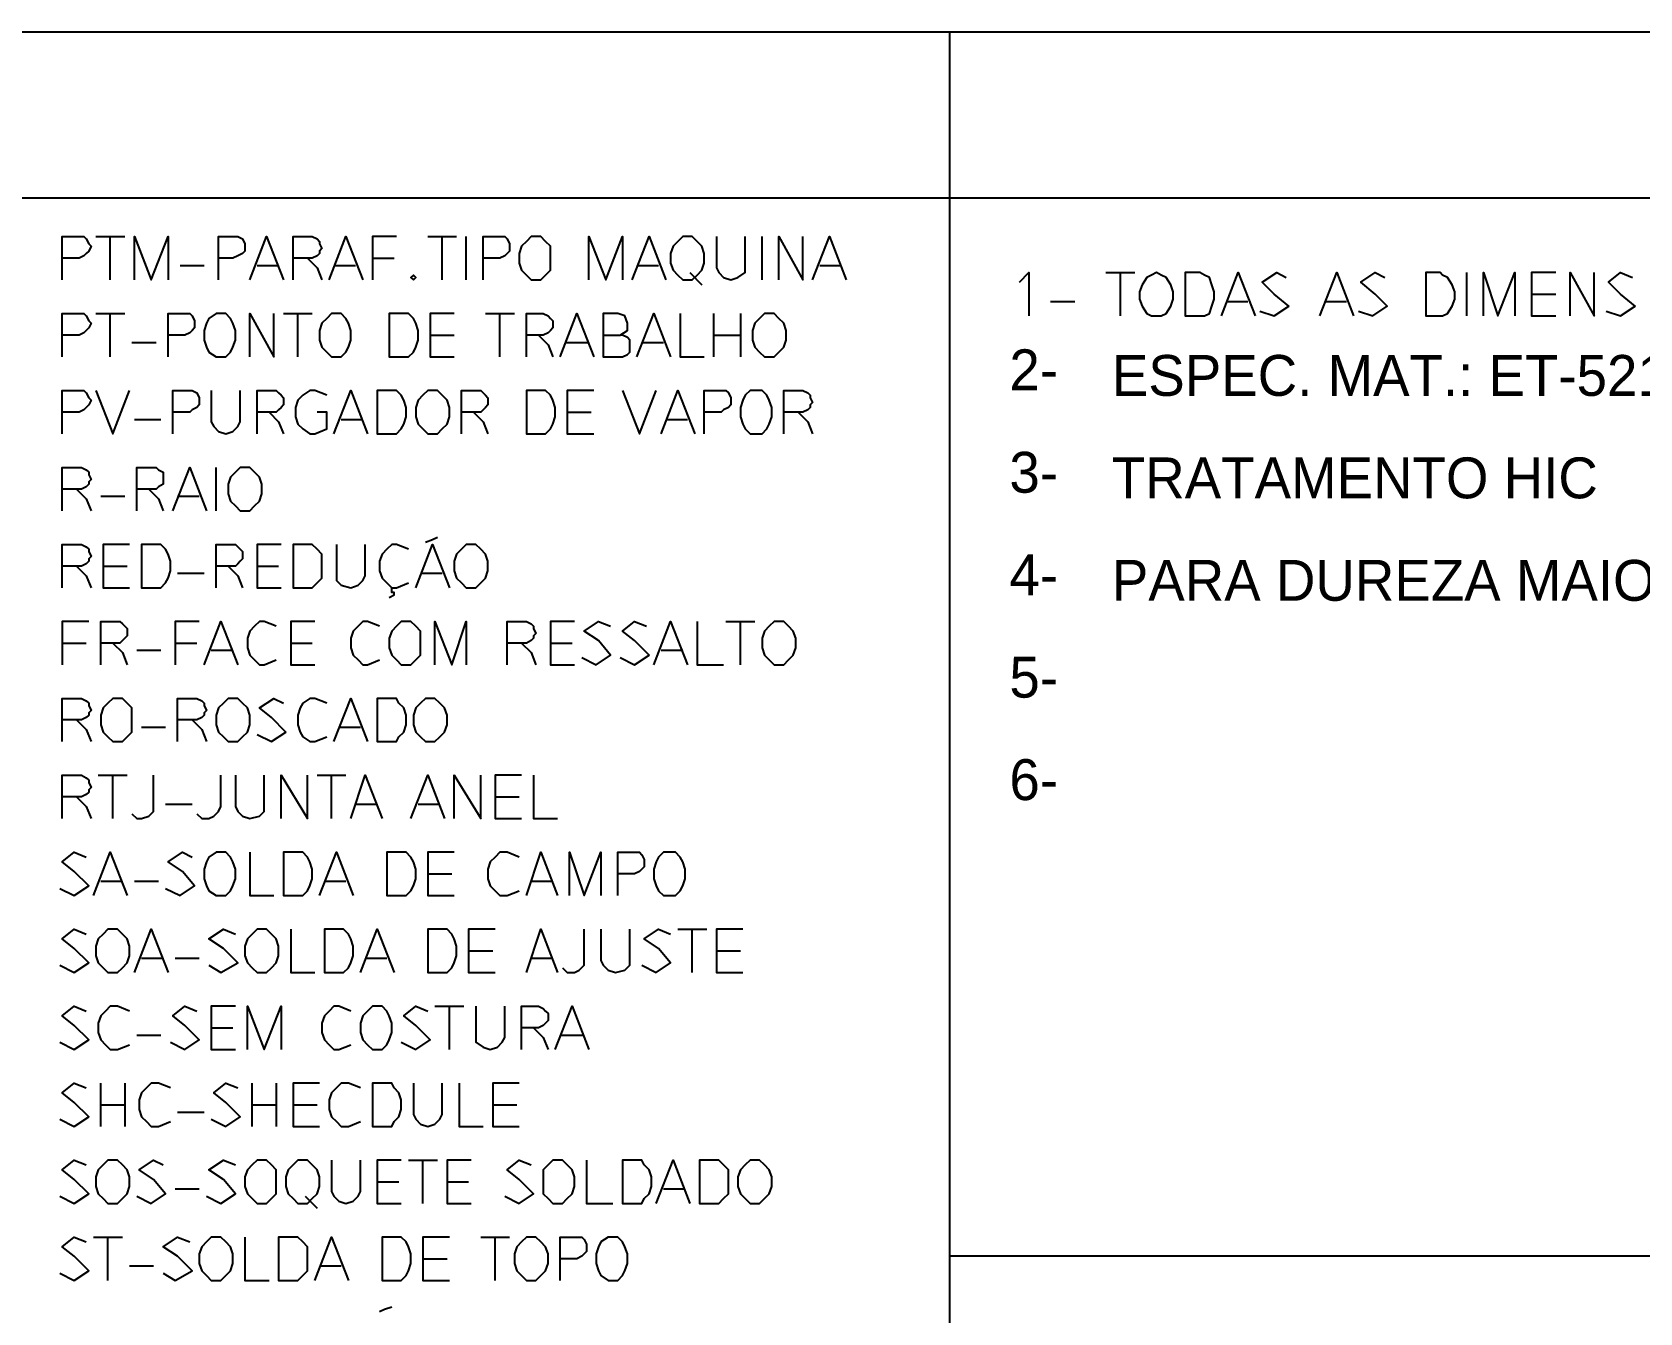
# Model space of a CAD drawing. Extents: x 0 to 597, y 0 to 422.
# Drawn here: x 103.8 to 170.7, y 54.7 to 107.9 of the extents above; entities that cross this region are included whole.
import ezdxf

# ---------------------------------------------------------------- set-up
doc = ezdxf.new("R2010")
doc.units = 0
doc.header["$MEASUREMENT"] = 0
doc.layers.add('GT_1', color=7, linetype='Continuous')
doc.styles.add('HTX1', font='O8116901', dxfattribs={"width": 1.02})

msp = doc.modelspace()

# ---------------------------------------------------------------- linework, layer by layer
at = {"layer": 'GT_1', "flags": 128}
for points in [[(453.8, 107.9), (25, 107.9)], [(142, 107.9), (142, 10)], [(328.9, 101), (25, 101)], [(105.1, 97.6), (105.1, 99.4), (105.8, 99.4), (106, 99.4), (106.1, 99.3), (106.2, 99.1), (106.3, 99), (106.2, 98.8), (106.1, 98.7), (106, 98.6), (105.8, 98.5), (105.1, 98.5)], [(106.5, 99.4), (107.7, 99.4)], [(107.1, 97.6), (107.1, 99.4)], [(108.1, 97.6), (108.1, 99.4), (108.8, 97.6), (109.5, 99.4), (109.5, 97.6)], [(111.6, 97.6), (111.6, 99.4), (112.2, 99.4), (112.3, 99.4), (112.4, 99.4), (112.6, 99.3), (112.7, 99.1), (112.7, 99), (112.7, 98.8), (112.6, 98.7), (112.4, 98.6), (112.2, 98.5), (111.6, 98.5)], [(112.9, 97.6), (113.6, 99.4), (114.3, 97.6)], [(114.7, 97.6), (114.7, 99.4), (115.4, 99.4), (115.5, 99.4), (115.7, 99.3), (115.8, 99.2), (115.8, 99.1), (115.9, 98.9), (115.8, 98.8), (115.8, 98.7), (115.7, 98.6), (115.5, 98.5), (115.4, 98.5), (114.7, 98.5)], [(116.2, 97.6), (116.9, 99.4), (117.6, 97.6)], [(119, 99.4), (118, 99.4), (118, 97.6)], [(120.3, 99.4), (121.5, 99.4)], [(120.9, 97.6), (120.9, 99.4)], [(121.9, 97.6), (121.9, 99.4)], [(122.6, 97.6), (122.6, 99.4), (123.3, 99.4), (123.5, 99.4), (123.6, 99.3), (123.7, 99.1), (123.7, 99), (123.7, 98.8), (123.6, 98.7), (123.5, 98.6), (123.3, 98.5), (122.6, 98.5)], [(124.9, 97.6), (125, 97.6), (125.2, 97.8), (125.4, 98), (125.4, 98.3), (125.4, 98.7), (125.4, 99), (125.2, 99.2), (125, 99.4), (124.8, 99.4), (124.6, 99.4), (124.4, 99.2), (124.2, 99), (124.1, 98.7), (124.1, 98.3), (124.2, 98), (124.4, 97.8), (124.6, 97.6), (124.8, 97.6), (124.9, 97.6)], [(127, 97.6), (127, 99.4), (127.7, 97.6), (128.4, 99.4), (128.4, 97.6)], [(128.8, 97.6), (129.5, 99.4), (130.2, 97.6)], [(131.2, 97.6), (131.3, 97.6), (131.5, 97.8), (131.7, 98), (131.8, 98.3), (131.8, 98.7), (131.7, 99), (131.5, 99.2), (131.3, 99.4), (131.1, 99.4), (130.9, 99.4), (130.7, 99.2), (130.5, 99), (130.4, 98.7), (130.4, 98.3), (130.5, 98), (130.7, 97.8), (130.9, 97.6), (131.1, 97.6), (131.2, 97.6)], [(132.3, 99.4), (132.3, 98.1), (132.4, 97.9), (132.6, 97.7), (132.9, 97.6), (133.2, 97.7), (133.5, 97.9), (133.5, 98.1), (133.5, 99.4)], [(134.2, 97.6), (134.2, 99.4)], [(134.9, 97.6), (134.9, 99.4), (135.9, 97.6), (135.9, 99.4)], [(136.3, 97.6), (137, 99.4), (137.7, 97.6)], [(115.3, 98.5), (115.7, 98.1), (115.9, 97.6)], [(118, 98.5), (118.9, 98.5)], [(110, 98.2), (111, 98.2)], [(113.2, 98.2), (114.1, 98.2)], [(116.4, 98.2), (117.3, 98.2)], [(119.7, 97.6), (119.8, 97.7), (119.7, 97.8), (119.6, 97.7), (119.7, 97.6)], [(129, 98.2), (129.9, 98.2)], [(131.2, 97.9), (131.7, 97.4)], [(136.6, 98.2), (137.5, 98.2)], [(144.9, 97.5), (145.3, 97.9), (145.3, 96.1)], [(148.5, 97.9), (149.7, 97.9)], [(149.1, 96.1), (149.1, 97.9)], [(150.7, 96.1), (150.8, 96.1), (151, 96.2), (151.2, 96.5), (151.3, 96.8), (151.3, 97.1), (151.2, 97.4), (151, 97.7), (150.8, 97.8), (150.6, 97.9), (150.4, 97.8), (150.2, 97.7), (150, 97.4), (149.9, 97.1), (149.9, 96.8), (150, 96.5), (150.2, 96.2), (150.4, 96.1), (150.6, 96.1), (150.7, 96.1)], [(152.5, 96.1), (152.6, 96.1), (152.8, 96.2), (152.9, 96.5), (153, 96.8), (153, 97.1), (152.9, 97.4), (152.8, 97.7), (152.6, 97.8), (152.4, 97.9), (151.8, 97.9), (151.8, 96.1), (152.4, 96.1), (152.5, 96.1)], [(153.3, 96.1), (154, 97.9), (154.7, 96.1)], [(154.9, 96.3), (155.5, 96.1), (156.1, 96.5), (155.5, 97), (155, 97.5), (155.6, 97.9), (156, 97.7)], [(157.4, 96.1), (158.1, 97.9), (158.8, 96.1)], [(159, 96.3), (159.6, 96.1), (160.2, 96.5), (159.7, 97), (159.1, 97.5), (159.7, 97.9), (160.1, 97.7)], [(162.4, 96.1), (162.5, 96.1), (162.7, 96.2), (162.9, 96.5), (163, 96.8), (163, 97.1), (162.9, 97.4), (162.7, 97.7), (162.5, 97.8), (162.4, 97.9), (161.8, 97.9), (161.8, 96.1), (162.4, 96.1)], [(163.5, 96.1), (163.5, 97.9)], [(164.2, 96.1), (164.2, 97.9), (164.8, 96.1), (165.5, 97.9), (165.5, 96.1)], [(167.2, 97.9), (166.2, 97.9), (166.2, 96.1), (167.2, 96.1)], [(167.8, 96.1), (167.8, 97.9), (168.8, 96.1), (168.8, 97.9)], [(169.3, 96.3), (169.9, 96.1), (170.5, 96.5), (169.9, 97), (169.4, 97.5), (169.9, 97.9), (170.4, 97.7)], [(166.2, 97), (167.2, 97)], [(146.2, 96.7), (147.2, 96.7)], [(153.5, 96.7), (154.4, 96.7)], [(157.6, 96.7), (158.5, 96.7)], [(105.1, 94.4), (105.1, 96.2), (105.8, 96.2), (106, 96.2), (106.1, 96.1), (106.2, 95.9), (106.3, 95.8), (106.2, 95.6), (106.1, 95.5), (106, 95.4), (105.8, 95.3), (105.1, 95.3)], [(106.5, 96.2), (107.7, 96.2)], [(107.1, 94.4), (107.1, 96.2)], [(109.5, 94.4), (109.5, 96.2), (110.2, 96.2), (110.4, 96.2), (110.5, 96.1), (110.6, 95.9), (110.6, 95.8), (110.6, 95.6), (110.5, 95.5), (110.4, 95.4), (110.2, 95.3), (109.5, 95.3)], [(111.8, 94.4), (111.9, 94.4), (112.1, 94.6), (112.2, 94.8), (112.3, 95.1), (112.3, 95.5), (112.2, 95.8), (112.1, 96), (111.9, 96.2), (111.7, 96.2), (111.5, 96.2), (111.2, 96), (111.1, 95.8), (111, 95.5), (111, 95.1), (111.1, 94.8), (111.2, 94.6), (111.5, 94.4), (111.7, 94.4), (111.8, 94.4)], [(112.9, 94.4), (112.9, 96.2), (113.9, 94.4), (113.9, 96.2)], [(114.3, 96.2), (115.5, 96.2)], [(114.9, 94.4), (114.9, 96.2)], [(116.6, 94.4), (116.7, 94.4), (116.9, 94.6), (117, 94.8), (117.1, 95.1), (117.1, 95.5), (117, 95.8), (116.9, 96), (116.7, 96.2), (116.5, 96.2), (116.3, 96.2), (116.1, 96), (115.9, 95.8), (115.8, 95.5), (115.8, 95.1), (115.9, 94.8), (116.1, 94.6), (116.3, 94.4), (116.5, 94.4), (116.6, 94.4)], [(119.4, 94.4), (119.5, 94.4), (119.7, 94.6), (119.8, 94.8), (119.9, 95.1), (119.9, 95.5), (119.8, 95.8), (119.7, 96), (119.5, 96.2), (119.3, 96.2), (118.7, 96.2), (118.7, 94.4), (119.3, 94.4), (119.4, 94.4)], [(121.4, 96.2), (120.4, 96.2), (120.4, 94.4), (121.4, 94.4)], [(122.7, 96.2), (123.9, 96.2)], [(123.3, 94.4), (123.3, 96.2)], [(124.4, 94.4), (124.4, 96.2), (125, 96.2), (125.1, 96.2), (125.3, 96.1), (125.4, 96), (125.5, 95.9), (125.5, 95.7), (125.5, 95.6), (125.4, 95.5), (125.3, 95.4), (125.1, 95.3), (125, 95.3), (124.4, 95.3)], [(125.8, 94.4), (126.5, 96.2), (127.2, 94.4)], [(127.6, 95.3), (128.3, 95.3), (128.6, 95.5), (128.6, 95.8), (128.5, 96.1), (128.2, 96.2), (127.6, 96.2), (127.6, 94.4), (128.3, 94.4), (128.4, 94.4), (128.6, 94.5), (128.7, 94.6), (128.7, 94.7), (128.7, 94.8), (128.7, 95), (128.7, 95.1), (128.6, 95.2), (128.4, 95.3), (128.3, 95.3)], [(129, 94.4), (129.7, 96.2), (130.4, 94.4)], [(130.8, 96.2), (130.8, 94.4), (131.8, 94.4)], [(132.2, 94.4), (132.2, 96.2)], [(133.3, 96.2), (133.3, 94.4)], [(134.6, 94.4), (134.7, 94.4), (134.9, 94.6), (135.1, 94.8), (135.2, 95.1), (135.2, 95.5), (135.1, 95.8), (134.9, 96), (134.7, 96.2), (134.5, 96.2), (134.3, 96.2), (134.1, 96), (133.9, 95.8), (133.8, 95.5), (133.8, 95.1), (133.9, 94.8), (134.1, 94.6), (134.3, 94.4), (134.5, 94.4), (134.6, 94.4)], [(108, 95), (109, 95)], [(120.4, 95.3), (121.4, 95.3)], [(124.9, 95.3), (125.3, 94.9), (125.5, 94.4)], [(126, 95), (127, 95)], [(129.2, 95), (130.1, 95)], [(132.2, 95.3), (133.3, 95.3)], [(105.1, 91.2), (105.1, 93), (105.8, 93), (106, 93), (106.1, 92.9), (106.2, 92.7), (106.3, 92.6), (106.2, 92.4), (106.1, 92.3), (106, 92.2), (105.8, 92.1), (105.1, 92.1)], [(106.5, 93), (107.2, 91.2), (107.9, 93)], [(109.7, 91.2), (109.7, 93), (110.4, 93), (110.5, 93), (110.7, 92.9), (110.8, 92.7), (110.8, 92.6), (110.8, 92.4), (110.7, 92.3), (110.5, 92.2), (110.4, 92.1), (109.7, 92.1)], [(111.3, 93), (111.3, 91.7), (111.4, 91.5), (111.6, 91.3), (111.9, 91.2), (112.2, 91.3), (112.4, 91.5), (112.5, 91.7), (112.5, 93)], [(113.2, 91.2), (113.2, 93), (113.8, 93), (114, 93), (114.1, 92.9), (114.2, 92.8), (114.3, 92.7), (114.3, 92.5), (114.3, 92.4), (114.2, 92.3), (114.1, 92.2), (114, 92.1), (113.8, 92.1), (113.2, 92.1)], [(116.1, 92.8), (115.6, 93), (115.4, 93), (115.1, 92.8), (114.9, 92.6), (114.8, 92.3), (114.8, 91.9), (114.9, 91.6), (115.1, 91.4), (115.4, 91.2), (115.6, 91.2), (116.1, 91.4), (116.1, 92.1), (115.7, 92.1)], [(116.4, 91.2), (117.1, 93), (117.8, 91.2)], [(118.9, 91.2), (119, 91.2), (119.2, 91.4), (119.3, 91.6), (119.4, 91.9), (119.4, 92.3), (119.3, 92.6), (119.2, 92.8), (119, 93), (118.8, 93), (118.2, 93), (118.2, 91.2), (118.8, 91.2), (118.9, 91.2)], [(120.6, 91.2), (120.7, 91.2), (120.9, 91.4), (121.1, 91.6), (121.2, 91.9), (121.2, 92.3), (121.1, 92.6), (120.9, 92.8), (120.7, 93), (120.5, 93), (120.3, 93), (120.1, 92.8), (119.9, 92.6), (119.8, 92.3), (119.8, 91.9), (119.9, 91.6), (120.1, 91.4), (120.3, 91.2), (120.5, 91.2), (120.6, 91.2)], [(121.7, 91.2), (121.7, 93), (122.3, 93), (122.5, 93), (122.6, 92.9), (122.7, 92.8), (122.8, 92.7), (122.8, 92.5), (122.8, 92.4), (122.7, 92.3), (122.6, 92.2), (122.5, 92.1), (122.3, 92.1), (121.7, 92.1)], [(125.1, 91.2), (125.2, 91.2), (125.4, 91.4), (125.5, 91.6), (125.6, 91.9), (125.6, 92.3), (125.5, 92.6), (125.4, 92.8), (125.2, 93), (125, 93), (124.4, 93), (124.4, 91.2), (125, 91.2), (125.1, 91.2)], [(127.2, 93), (126.1, 93), (126.1, 91.2), (127.2, 91.2)], [(128.4, 93), (129.1, 91.2), (129.8, 93)], [(130, 91.2), (130.7, 93), (131.4, 91.2)], [(131.8, 91.2), (131.8, 93), (132.5, 93), (132.7, 93), (132.8, 92.9), (132.9, 92.7), (132.9, 92.6), (132.9, 92.4), (132.8, 92.3), (132.6, 92.2), (132.5, 92.1), (131.8, 92.1)], [(134, 91.2), (134.2, 91.2), (134.4, 91.4), (134.5, 91.6), (134.6, 91.9), (134.6, 92.3), (134.5, 92.6), (134.4, 92.8), (134.2, 93), (133.9, 93), (133.7, 93), (133.5, 92.8), (133.4, 92.6), (133.3, 92.3), (133.3, 91.9), (133.4, 91.6), (133.5, 91.4), (133.7, 91.2), (133.9, 91.2), (134, 91.2)], [(135.1, 91.2), (135.1, 93), (135.8, 93), (135.9, 93), (136.1, 92.9), (136.2, 92.8), (136.2, 92.7), (136.3, 92.5), (136.2, 92.4), (136.2, 92.3), (136.1, 92.2), (135.9, 92.1), (135.8, 92.1), (135.1, 92.1)], [(108.1, 91.8), (109.2, 91.8)], [(113.7, 92.1), (114.1, 91.7), (114.3, 91.2)], [(116.7, 91.8), (117.6, 91.8)], [(122.2, 92.1), (122.6, 91.7), (122.8, 91.2)], [(126.1, 92.1), (127.1, 92.1)], [(130.2, 91.8), (131.1, 91.8)], [(135.7, 92.1), (136.1, 91.7), (136.3, 91.2)], [(105.1, 88), (105.1, 89.8), (105.8, 89.8), (105.9, 89.8), (106.1, 89.7), (106.2, 89.6), (106.2, 89.5), (106.3, 89.3), (106.2, 89.2), (106.2, 89.1), (106.1, 89), (105.9, 88.9), (105.8, 88.9), (105.1, 88.9)], [(108.2, 88), (108.2, 89.8), (108.9, 89.8), (109, 89.8), (109.1, 89.7), (109.3, 89.6), (109.3, 89.5), (109.3, 89.3), (109.3, 89.2), (109.3, 89.1), (109.1, 89), (109, 88.9), (108.9, 88.9), (108.2, 88.9)], [(109.7, 88), (110.4, 89.8), (111.1, 88)], [(111.5, 88), (111.5, 89.8)], [(112.8, 88), (112.9, 88), (113.1, 88.2), (113.3, 88.4), (113.4, 88.7), (113.4, 89.1), (113.3, 89.4), (113.1, 89.6), (112.9, 89.8), (112.7, 89.8), (112.5, 89.8), (112.3, 89.6), (112.1, 89.4), (112, 89.1), (112, 88.7), (112.1, 88.4), (112.3, 88.2), (112.5, 88), (112.7, 88), (112.8, 88)], [(105.7, 88.9), (106.1, 88.5), (106.3, 88)], [(106.7, 88.6), (107.7, 88.6)], [(108.7, 88.9), (109.1, 88.5), (109.3, 88)], [(109.9, 88.6), (110.8, 88.6)], [(105.1, 84.8), (105.1, 86.6), (105.8, 86.6), (105.9, 86.6), (106.1, 86.5), (106.2, 86.4), (106.2, 86.3), (106.3, 86.1), (106.2, 86), (106.2, 85.9), (106.1, 85.8), (105.9, 85.7), (105.8, 85.7), (105.1, 85.7)], [(107.9, 86.6), (106.8, 86.6), (106.8, 84.8), (107.9, 84.8)], [(109.1, 84.8), (109.2, 84.8), (109.4, 85), (109.5, 85.2), (109.6, 85.5), (109.6, 85.9), (109.5, 86.2), (109.4, 86.4), (109.2, 86.6), (109, 86.6), (108.4, 86.6), (108.4, 84.8), (109, 84.8), (109.1, 84.8)], [(111.5, 84.8), (111.5, 86.6), (112.1, 86.6), (112.3, 86.6), (112.4, 86.5), (112.5, 86.4), (112.6, 86.3), (112.6, 86.1), (112.6, 86), (112.5, 85.9), (112.4, 85.8), (112.3, 85.7), (112.1, 85.7), (111.5, 85.7)], [(114.2, 86.6), (113.2, 86.6), (113.2, 84.8), (114.2, 84.8)], [(115.4, 84.8), (115.5, 84.8), (115.7, 85), (115.9, 85.2), (115.9, 85.5), (115.9, 85.9), (115.9, 86.2), (115.7, 86.4), (115.5, 86.6), (115.3, 86.6), (114.7, 86.6), (114.7, 84.8), (115.3, 84.8), (115.4, 84.8)], [(116.5, 86.6), (116.5, 85.3), (116.5, 85.1), (116.7, 84.9), (117.1, 84.8), (117.4, 84.9), (117.6, 85.1), (117.7, 85.3), (117.7, 86.6)], [(119.5, 86.4), (119, 86.6), (118.8, 86.6), (118.6, 86.4), (118.4, 86.2), (118.3, 85.9), (118.3, 85.5), (118.4, 85.2), (118.6, 85), (118.8, 84.8), (119, 84.8), (119.5, 85)], [(119.8, 84.8), (120.5, 86.6), (121.2, 84.8)], [(120.2, 86.7), (120.5, 86.8), (120.7, 86.9)], [(122.2, 84.8), (122.3, 84.8), (122.5, 85), (122.7, 85.2), (122.8, 85.5), (122.8, 85.9), (122.7, 86.2), (122.5, 86.4), (122.3, 86.6), (122.1, 86.6), (121.9, 86.6), (121.7, 86.4), (121.5, 86.2), (121.4, 85.9), (121.4, 85.5), (121.5, 85.2), (121.7, 85), (121.9, 84.8), (122.1, 84.8), (122.2, 84.8)], [(105.7, 85.7), (106.1, 85.3), (106.3, 84.8)], [(106.8, 85.7), (107.8, 85.7)], [(112, 85.7), (112.4, 85.3), (112.6, 84.8)], [(113.2, 85.7), (114.1, 85.7)], [(109.9, 85.4), (111, 85.4)], [(120, 85.4), (120.9, 85.4)], [(118.7, 84.4), (118.9, 84.5), (118.9, 84.6), (118.8, 84.6), (118.8, 84.8)], [(106.2, 83.4), (105.1, 83.4), (105.1, 81.6)], [(106.7, 81.6), (106.7, 83.4), (107.3, 83.4), (107.5, 83.4), (107.6, 83.3), (107.7, 83.2), (107.8, 83.1), (107.8, 82.9), (107.8, 82.8), (107.7, 82.7), (107.6, 82.6), (107.5, 82.5), (107.3, 82.5), (106.7, 82.5)], [(110.8, 83.4), (109.8, 83.4), (109.8, 81.6)], [(111, 81.6), (111.7, 83.4), (112.4, 81.6)], [(114, 83.2), (113.5, 83.4), (113.3, 83.4), (113.1, 83.2), (112.9, 83), (112.8, 82.7), (112.8, 82.3), (112.9, 82), (113.1, 81.8), (113.3, 81.6), (113.5, 81.6), (114, 81.8)], [(115.6, 83.4), (114.6, 83.4), (114.6, 81.6), (115.6, 81.6)], [(118.3, 83.2), (117.8, 83.4), (117.6, 83.4), (117.4, 83.2), (117.2, 83), (117.1, 82.7), (117.1, 82.3), (117.2, 82), (117.4, 81.8), (117.6, 81.6), (117.8, 81.6), (118.3, 81.8)], [(119.5, 81.6), (119.6, 81.6), (119.8, 81.8), (120, 82), (120, 82.3), (120, 82.7), (120, 83), (119.8, 83.2), (119.6, 83.4), (119.4, 83.4), (119.2, 83.4), (119, 83.2), (118.8, 83), (118.7, 82.7), (118.7, 82.3), (118.8, 82), (119, 81.8), (119.2, 81.6), (119.4, 81.6), (119.5, 81.6)], [(120.6, 81.6), (120.6, 83.4), (121.3, 81.6), (121.9, 83.4), (121.9, 81.6)], [(123.6, 81.6), (123.6, 83.4), (124.3, 83.4), (124.4, 83.4), (124.6, 83.3), (124.7, 83.2), (124.7, 83.1), (124.8, 82.9), (124.7, 82.8), (124.7, 82.7), (124.6, 82.6), (124.4, 82.5), (124.3, 82.5), (123.6, 82.5)], [(126.4, 83.4), (125.4, 83.4), (125.4, 81.6), (126.4, 81.6)], [(126.7, 81.9), (127.3, 81.6), (127.9, 82), (127.4, 82.6), (126.8, 83), (127.4, 83.4), (127.9, 83.2)], [(128.3, 81.9), (128.9, 81.6), (129.5, 82), (128.9, 82.6), (128.4, 83), (128.9, 83.4), (129.4, 83.2)], [(129.7, 81.6), (130.4, 83.4), (131.1, 81.6)], [(131.5, 83.4), (131.5, 81.6), (132.6, 81.6)], [(132.7, 83.4), (133.9, 83.4)], [(133.3, 81.6), (133.3, 83.4)], [(135, 81.6), (135.1, 81.6), (135.3, 81.8), (135.5, 82), (135.6, 82.3), (135.6, 82.7), (135.5, 83), (135.3, 83.2), (135.1, 83.4), (134.9, 83.4), (134.7, 83.4), (134.5, 83.2), (134.3, 83), (134.2, 82.7), (134.2, 82.3), (134.3, 82), (134.5, 81.8), (134.7, 81.6), (134.9, 81.6), (135, 81.6)], [(105.1, 82.5), (106.1, 82.5)], [(107.2, 82.5), (107.6, 82.1), (107.8, 81.6)], [(109.8, 82.5), (110.7, 82.5)], [(114.6, 82.5), (115.5, 82.5)], [(124.2, 82.5), (124.6, 82.1), (124.8, 81.6)], [(125.4, 82.5), (126.3, 82.5)], [(108.2, 82.2), (109.2, 82.2)], [(111.3, 82.2), (112.2, 82.2)], [(130, 82.2), (130.9, 82.2)], [(105.1, 78.4), (105.1, 80.2), (105.8, 80.2), (105.9, 80.2), (106.1, 80.1), (106.2, 80), (106.2, 79.9), (106.3, 79.7), (106.2, 79.6), (106.2, 79.5), (106.1, 79.4), (105.9, 79.3), (105.8, 79.3), (105.1, 79.3)], [(107.5, 78.4), (107.6, 78.4), (107.8, 78.6), (108, 78.8), (108, 79.1), (108, 79.5), (108, 79.8), (107.8, 80), (107.6, 80.2), (107.4, 80.2), (107.2, 80.2), (107, 80), (106.8, 79.8), (106.7, 79.5), (106.7, 79.1), (106.8, 78.8), (107, 78.6), (107.2, 78.4), (107.4, 78.4), (107.5, 78.4)], [(109.9, 78.4), (109.9, 80.2), (110.6, 80.2), (110.7, 80.2), (110.9, 80.1), (111, 80), (111, 79.9), (111.1, 79.7), (111, 79.6), (111, 79.5), (110.9, 79.4), (110.7, 79.3), (110.6, 79.3), (109.9, 79.3)], [(112.3, 78.4), (112.4, 78.4), (112.6, 78.6), (112.8, 78.8), (112.9, 79.1), (112.9, 79.5), (112.8, 79.8), (112.6, 80), (112.4, 80.2), (112.2, 80.2), (112, 80.2), (111.8, 80), (111.6, 79.8), (111.5, 79.5), (111.5, 79.1), (111.6, 78.8), (111.8, 78.6), (112, 78.4), (112.2, 78.4), (112.3, 78.4)], [(113.2, 78.7), (113.8, 78.4), (114.4, 78.8), (113.8, 79.4), (113.3, 79.8), (113.9, 80.2), (114.3, 80)], [(116.1, 80), (115.6, 80.2), (115.4, 80.2), (115.1, 80), (115, 79.8), (114.9, 79.5), (114.9, 79.1), (115, 78.8), (115.1, 78.6), (115.4, 78.4), (115.6, 78.4), (116.1, 78.6)], [(116.4, 78.4), (117.1, 80.2), (117.8, 78.4)], [(118.9, 78.4), (119, 78.4), (119.1, 78.6), (119.3, 78.8), (119.4, 79.1), (119.4, 79.5), (119.3, 79.8), (119.1, 80), (119, 80.2), (118.8, 80.2), (118.2, 80.2), (118.2, 78.4), (118.8, 78.4), (118.9, 78.4)], [(120.5, 78.4), (120.6, 78.4), (120.8, 78.6), (121, 78.8), (121.1, 79.1), (121.1, 79.5), (121, 79.8), (120.8, 80), (120.6, 80.2), (120.4, 80.2), (120.2, 80.2), (120, 80), (119.8, 79.8), (119.7, 79.5), (119.7, 79.1), (119.8, 78.8), (120, 78.6), (120.2, 78.4), (120.4, 78.4), (120.5, 78.4)], [(105.7, 79.3), (106.1, 78.9), (106.3, 78.4)], [(108.4, 79), (109.4, 79)], [(110.5, 79.3), (110.9, 78.9), (111.1, 78.4)], [(116.6, 79), (117.5, 79)], [(105.1, 75.2), (105.1, 77), (105.8, 77), (105.9, 77), (106.1, 76.9), (106.2, 76.8), (106.2, 76.7), (106.3, 76.5), (106.2, 76.4), (106.2, 76.3), (106.1, 76.2), (105.9, 76.1), (105.8, 76.1), (105.1, 76.1)], [(106.6, 77), (107.8, 77)], [(107.2, 75.2), (107.2, 77)], [(108, 75.4), (108.2, 75.2), (108.4, 75.2), (108.7, 75.3), (108.9, 75.5), (108.9, 75.7), (108.9, 77)], [(110.7, 75.4), (110.9, 75.2), (111.2, 75.2), (111.4, 75.3), (111.6, 75.5), (111.7, 75.7), (111.7, 77)], [(112.3, 77), (112.3, 75.7), (112.4, 75.5), (112.6, 75.3), (112.9, 75.2), (113.3, 75.3), (113.5, 75.5), (113.5, 75.7), (113.5, 77)], [(114.2, 75.2), (114.2, 77), (115.3, 75.2), (115.3, 77)], [(115.7, 77), (116.9, 77)], [(116.3, 75.2), (116.3, 77)], [(117.1, 75.2), (117.7, 77), (118.4, 75.2)], [(119.6, 75.2), (120.3, 77), (121, 75.2)], [(121.4, 75.2), (121.4, 77), (122.5, 75.2), (122.5, 77)], [(124.2, 77), (123.1, 77), (123.1, 75.2), (124.2, 75.2)], [(124.7, 77), (124.7, 75.2), (125.7, 75.2)], [(105.7, 76.1), (106.1, 75.7), (106.3, 75.2)], [(109.4, 75.8), (110.5, 75.8)], [(117.3, 75.8), (118.2, 75.8)], [(119.9, 75.8), (120.8, 75.8)], [(123.1, 76.1), (124.1, 76.1)], [(105, 72.3), (105.6, 72), (106.2, 72.4), (105.6, 73), (105.1, 73.4), (105.6, 73.8), (106.1, 73.6)], [(106.4, 72), (107.1, 73.8), (107.8, 72)], [(109.4, 72.3), (110, 72), (110.6, 72.4), (110.1, 73), (109.5, 73.4), (110.1, 73.8), (110.5, 73.6)], [(111.8, 72), (111.9, 72), (112.1, 72.2), (112.2, 72.4), (112.3, 72.7), (112.3, 73.1), (112.2, 73.4), (112.1, 73.6), (111.9, 73.8), (111.7, 73.8), (111.5, 73.8), (111.2, 73.6), (111.1, 73.4), (111, 73.1), (111, 72.7), (111.1, 72.4), (111.2, 72.2), (111.5, 72), (111.7, 72), (111.8, 72)], [(112.9, 73.8), (112.9, 72), (113.9, 72)], [(115, 72), (115.1, 72), (115.3, 72.2), (115.4, 72.4), (115.5, 72.7), (115.5, 73.1), (115.4, 73.4), (115.3, 73.6), (115.1, 73.8), (114.9, 73.8), (114.3, 73.8), (114.3, 72), (114.9, 72), (115, 72)], [(115.8, 72), (116.5, 73.8), (117.2, 72)], [(119.3, 72), (119.4, 72), (119.6, 72.2), (119.7, 72.4), (119.8, 72.7), (119.8, 73.1), (119.7, 73.4), (119.6, 73.6), (119.4, 73.8), (119.2, 73.8), (118.6, 73.8), (118.6, 72), (119.2, 72), (119.3, 72)], [(121.4, 73.8), (120.3, 73.8), (120.3, 72), (121.4, 72)], [(124.1, 73.6), (123.6, 73.8), (123.3, 73.8), (123.1, 73.6), (122.9, 73.4), (122.8, 73.1), (122.8, 72.7), (122.9, 72.4), (123.1, 72.2), (123.3, 72), (123.6, 72), (124.1, 72.2)], [(124.4, 72), (125, 73.8), (125.7, 72)], [(126.2, 72), (126.2, 73.8), (126.8, 72), (127.5, 73.8), (127.5, 72)], [(128.2, 72), (128.2, 73.8), (128.9, 73.8), (129.1, 73.8), (129.2, 73.7), (129.3, 73.5), (129.3, 73.4), (129.3, 73.2), (129.2, 73.1), (129.1, 73), (128.9, 72.9), (128.2, 72.9)], [(130.5, 72), (130.6, 72), (130.8, 72.2), (130.9, 72.4), (131, 72.7), (131, 73.1), (130.9, 73.4), (130.8, 73.6), (130.6, 73.8), (130.4, 73.8), (130.1, 73.8), (129.9, 73.6), (129.8, 73.4), (129.7, 73.1), (129.7, 72.7), (129.8, 72.4), (129.9, 72.2), (130.1, 72), (130.4, 72), (130.5, 72)], [(120.3, 72.9), (121.3, 72.9)], [(106.7, 72.6), (107.6, 72.6)], [(108.1, 72.6), (109.1, 72.6)], [(116, 72.6), (116.9, 72.6)], [(124.6, 72.6), (125.5, 72.6)], [(105, 69.1), (105.6, 68.8), (106.2, 69.2), (105.6, 69.8), (105.1, 70.2), (105.6, 70.6), (106.1, 70.4)], [(107.3, 68.8), (107.4, 68.8), (107.6, 69), (107.8, 69.2), (107.9, 69.5), (107.9, 69.9), (107.8, 70.2), (107.6, 70.4), (107.4, 70.6), (107.2, 70.6), (107, 70.6), (106.8, 70.4), (106.6, 70.2), (106.5, 69.9), (106.5, 69.5), (106.6, 69.2), (106.8, 69), (107, 68.8), (107.2, 68.8), (107.3, 68.8)], [(108.1, 68.8), (108.8, 70.6), (109.5, 68.8)], [(111.2, 69.1), (111.7, 68.8), (112.4, 69.2), (111.8, 69.8), (111.2, 70.2), (111.8, 70.6), (112.3, 70.4)], [(113.5, 68.8), (113.6, 68.8), (113.8, 69), (114, 69.2), (114.1, 69.5), (114.1, 69.9), (114, 70.2), (113.8, 70.4), (113.6, 70.6), (113.4, 70.6), (113.2, 70.6), (113, 70.4), (112.8, 70.2), (112.7, 69.9), (112.7, 69.5), (112.8, 69.2), (113, 69), (113.2, 68.8), (113.4, 68.8), (113.5, 68.8)], [(114.6, 70.6), (114.6, 68.8), (115.6, 68.8)], [(116.7, 68.8), (116.8, 68.8), (117, 69), (117.1, 69.2), (117.2, 69.5), (117.2, 69.9), (117.1, 70.2), (117, 70.4), (116.8, 70.6), (116.6, 70.6), (116, 70.6), (116, 68.8), (116.6, 68.8), (116.7, 68.8)], [(117.5, 68.8), (118.2, 70.6), (118.9, 68.8)], [(121, 68.8), (121.1, 68.8), (121.3, 69), (121.4, 69.2), (121.5, 69.5), (121.5, 69.9), (121.4, 70.2), (121.3, 70.4), (121.1, 70.6), (120.9, 70.6), (120.3, 70.6), (120.3, 68.8), (120.9, 68.8), (121, 68.8)], [(123.1, 70.6), (122, 70.6), (122, 68.8), (123.1, 68.8)], [(124.4, 68.8), (125, 70.6), (125.7, 68.8)], [(125.9, 69), (126.1, 68.8), (126.4, 68.8), (126.6, 68.9), (126.8, 69.1), (126.8, 69.3), (126.8, 70.6)], [(127.5, 70.6), (127.5, 69.3), (127.6, 69.1), (127.8, 68.9), (128.1, 68.8), (128.5, 68.9), (128.7, 69.1), (128.7, 69.3), (128.7, 70.6)], [(129.2, 69.1), (129.8, 68.8), (130.4, 69.2), (129.9, 69.8), (129.3, 70.2), (129.9, 70.6), (130.4, 70.4)], [(130.7, 70.6), (131.9, 70.6)], [(131.3, 68.8), (131.3, 70.6)], [(133.4, 70.6), (132.3, 70.6), (132.3, 68.8), (133.4, 68.8)], [(122, 69.7), (123, 69.7)], [(132.3, 69.7), (133.3, 69.7)], [(108.4, 69.4), (109.3, 69.4)], [(109.8, 69.4), (110.8, 69.4)], [(117.7, 69.4), (118.6, 69.4)], [(124.6, 69.4), (125.5, 69.4)], [(105, 65.9), (105.6, 65.6), (106.2, 66), (105.6, 66.6), (105.1, 67), (105.6, 67.4), (106.1, 67.2)], [(107.9, 67.2), (107.4, 67.4), (107.1, 67.4), (106.9, 67.2), (106.7, 67), (106.6, 66.7), (106.6, 66.3), (106.7, 66), (106.9, 65.8), (107.1, 65.6), (107.4, 65.6), (107.9, 65.8)], [(109.6, 65.9), (110.2, 65.6), (110.8, 66), (110.2, 66.6), (109.7, 67), (110.2, 67.4), (110.7, 67.2)], [(112.3, 67.4), (111.3, 67.4), (111.3, 65.6), (112.3, 65.6)], [(112.8, 65.6), (112.8, 67.4), (113.5, 65.6), (114.2, 67.4), (114.2, 65.6)], [(117.1, 67.2), (116.6, 67.4), (116.4, 67.4), (116.2, 67.2), (116, 67), (115.9, 66.7), (115.9, 66.3), (116, 66), (116.2, 65.8), (116.4, 65.6), (116.6, 65.6), (117.1, 65.8)], [(118.3, 65.6), (118.4, 65.6), (118.6, 65.8), (118.7, 66), (118.8, 66.3), (118.8, 66.7), (118.7, 67), (118.6, 67.2), (118.4, 67.4), (118.2, 67.4), (118, 67.4), (117.8, 67.2), (117.6, 67), (117.5, 66.7), (117.5, 66.3), (117.6, 66), (117.8, 65.8), (118, 65.6), (118.2, 65.6), (118.3, 65.6)], [(119.2, 65.9), (119.8, 65.6), (120.4, 66), (119.8, 66.6), (119.3, 67), (119.8, 67.4), (120.3, 67.2)], [(120.6, 67.4), (121.8, 67.4)], [(121.2, 65.6), (121.2, 67.4)], [(122.3, 67.4), (122.3, 66.1), (122.3, 65.9), (122.6, 65.7), (122.9, 65.6), (123.2, 65.7), (123.4, 65.9), (123.5, 66.1), (123.5, 67.4)], [(124.2, 65.6), (124.2, 67.4), (124.8, 67.4), (124.9, 67.4), (125.1, 67.3), (125.2, 67.2), (125.3, 67.1), (125.3, 66.9), (125.3, 66.8), (125.2, 66.7), (125.1, 66.6), (124.9, 66.5), (124.8, 66.5), (124.2, 66.5)], [(125.6, 65.6), (126.3, 67.4), (127, 65.6)], [(108.2, 66.2), (109.2, 66.2)], [(111.3, 66.5), (112.2, 66.5)], [(124.7, 66.5), (125.1, 66.1), (125.3, 65.6)], [(125.8, 66.2), (126.8, 66.2)], [(105, 62.7), (105.6, 62.4), (106.2, 62.8), (105.6, 63.4), (105.1, 63.8), (105.6, 64.2), (106.1, 64)], [(106.7, 62.4), (106.7, 64.2)], [(107.7, 64.2), (107.7, 62.4)], [(109.6, 64), (109.1, 64.2), (108.8, 64.2), (108.6, 64), (108.4, 63.8), (108.3, 63.5), (108.3, 63.1), (108.4, 62.8), (108.6, 62.6), (108.8, 62.4), (109.1, 62.4), (109.6, 62.6)], [(111.3, 62.7), (111.9, 62.4), (112.5, 62.8), (111.9, 63.4), (111.4, 63.8), (111.9, 64.2), (112.4, 64)], [(113, 62.4), (113, 64.2)], [(114, 64.2), (114, 62.4)], [(115.8, 64.2), (114.7, 64.2), (114.7, 62.4), (115.8, 62.4)], [(117.5, 64), (117, 64.2), (116.7, 64.2), (116.5, 64), (116.3, 63.8), (116.2, 63.5), (116.2, 63.1), (116.3, 62.8), (116.5, 62.6), (116.7, 62.4), (117, 62.4), (117.5, 62.6)], [(118.7, 62.4), (118.8, 62.4), (118.9, 62.6), (119.1, 62.8), (119.2, 63.1), (119.2, 63.5), (119.1, 63.8), (118.9, 64), (118.8, 64.2), (118.6, 64.2), (118, 64.2), (118, 62.4), (118.6, 62.4), (118.7, 62.4)], [(119.7, 64.2), (119.7, 62.9), (119.8, 62.7), (120, 62.5), (120.3, 62.4), (120.6, 62.5), (120.8, 62.7), (120.9, 62.9), (120.9, 64.2)], [(121.6, 64.2), (121.6, 62.4), (122.6, 62.4)], [(124.1, 64.2), (123, 64.2), (123, 62.4), (124.1, 62.4)], [(106.7, 63.3), (107.7, 63.3)], [(109.9, 63), (111, 63)], [(113, 63.3), (114, 63.3)], [(114.7, 63.3), (115.7, 63.3)], [(123, 63.3), (124, 63.3)], [(105, 59.5), (105.6, 59.2), (106.2, 59.6), (105.6, 60.2), (105.1, 60.6), (105.6, 61), (106.1, 60.8)], [(107.3, 59.2), (107.4, 59.2), (107.6, 59.4), (107.8, 59.6), (107.9, 59.9), (107.9, 60.3), (107.8, 60.6), (107.6, 60.8), (107.4, 61), (107.2, 61), (107, 61), (106.8, 60.8), (106.6, 60.6), (106.5, 60.3), (106.5, 59.9), (106.6, 59.6), (106.8, 59.4), (107, 59.2), (107.2, 59.2), (107.3, 59.2)], [(108.2, 59.5), (108.8, 59.2), (109.4, 59.6), (108.9, 60.2), (108.3, 60.6), (108.9, 61), (109.3, 60.8)], [(111.1, 59.5), (111.7, 59.2), (112.3, 59.6), (111.8, 60.2), (111.2, 60.6), (111.8, 61), (112.3, 60.8)], [(113.5, 59.2), (113.6, 59.2), (113.8, 59.4), (114, 59.6), (114, 59.9), (114, 60.3), (114, 60.6), (113.8, 60.8), (113.6, 61), (113.4, 61), (113.2, 61), (113, 60.8), (112.8, 60.6), (112.7, 60.3), (112.7, 59.9), (112.8, 59.6), (113, 59.4), (113.2, 59.2), (113.4, 59.2), (113.5, 59.2)], [(115.2, 59.2), (115.3, 59.2), (115.5, 59.4), (115.7, 59.6), (115.8, 59.9), (115.8, 60.3), (115.7, 60.6), (115.5, 60.8), (115.3, 61), (115.1, 61), (114.9, 61), (114.7, 60.8), (114.5, 60.6), (114.4, 60.3), (114.4, 59.9), (114.5, 59.6), (114.7, 59.4), (114.9, 59.2), (115.1, 59.2), (115.2, 59.2)], [(116.3, 61), (116.3, 59.7), (116.4, 59.5), (116.6, 59.3), (116.9, 59.2), (117.2, 59.3), (117.4, 59.5), (117.5, 59.7), (117.5, 61)], [(119.2, 61), (118.2, 61), (118.2, 59.2), (119.2, 59.2)], [(119.5, 61), (120.7, 61)], [(120.1, 59.2), (120.1, 61)], [(122.1, 61), (121.1, 61), (121.1, 59.2), (122.1, 59.2)], [(123.5, 59.5), (124.1, 59.2), (124.7, 59.6), (124.1, 60.2), (123.6, 60.6), (124.1, 61), (124.6, 60.8)], [(125.8, 59.2), (125.9, 59.2), (126.1, 59.4), (126.3, 59.6), (126.4, 59.9), (126.4, 60.3), (126.3, 60.6), (126.1, 60.8), (125.9, 61), (125.7, 61), (125.5, 61), (125.3, 60.8), (125.1, 60.6), (125.1, 60.3), (125.1, 59.9), (125.1, 59.6), (125.3, 59.4), (125.5, 59.2), (125.7, 59.2), (125.8, 59.2)], [(126.9, 61), (126.9, 59.2), (128, 59.2)], [(129.1, 59.2), (129.2, 59.2), (129.3, 59.4), (129.5, 59.6), (129.6, 59.9), (129.6, 60.3), (129.5, 60.6), (129.3, 60.8), (129.2, 61), (129, 61), (128.4, 61), (128.4, 59.2), (129, 59.2), (129.1, 59.2)], [(129.8, 59.2), (130.5, 61), (131.2, 59.2)], [(132.3, 59.2), (132.4, 59.2), (132.6, 59.4), (132.8, 59.6), (132.8, 59.9), (132.8, 60.3), (132.8, 60.6), (132.6, 60.8), (132.4, 61), (132.2, 61), (131.6, 61), (131.6, 59.2), (132.2, 59.2), (132.3, 59.2)], [(134, 59.2), (134.1, 59.2), (134.3, 59.4), (134.5, 59.6), (134.6, 59.9), (134.6, 60.3), (134.5, 60.6), (134.3, 60.8), (134.1, 61), (133.9, 61), (133.7, 61), (133.5, 60.8), (133.3, 60.6), (133.2, 60.3), (133.2, 59.9), (133.3, 59.6), (133.5, 59.4), (133.7, 59.2), (133.9, 59.2), (134, 59.2)], [(109.8, 59.8), (110.8, 59.8)], [(115.2, 59.5), (115.7, 59)], [(118.2, 60.1), (119.1, 60.1)], [(121.1, 60.1), (122, 60.1)], [(130.1, 59.8), (131, 59.8)], [(105, 56.3), (105.6, 56), (106.2, 56.4), (105.6, 57), (105.1, 57.4), (105.6, 57.8), (106.1, 57.6)], [(106.4, 57.8), (107.6, 57.8)], [(107, 56), (107, 57.8)], [(109.3, 56.3), (109.8, 56), (110.5, 56.4), (109.9, 57), (109.3, 57.4), (109.9, 57.8), (110.4, 57.6)], [(111.6, 56), (111.7, 56), (111.9, 56.2), (112.1, 56.4), (112.2, 56.7), (112.2, 57.1), (112.1, 57.4), (111.9, 57.6), (111.7, 57.8), (111.5, 57.8), (111.3, 57.8), (111.1, 57.6), (110.9, 57.4), (110.8, 57.1), (110.8, 56.7), (110.9, 56.4), (111.1, 56.2), (111.3, 56), (111.5, 56), (111.6, 56)], [(112.7, 57.8), (112.7, 56), (113.7, 56)], [(114.8, 56), (114.9, 56), (115.1, 56.2), (115.3, 56.4), (115.3, 56.7), (115.3, 57.1), (115.3, 57.4), (115.1, 57.6), (114.9, 57.8), (114.7, 57.8), (114.1, 57.8), (114.1, 56), (114.7, 56), (114.8, 56)], [(115.6, 56), (116.3, 57.8), (117, 56)], [(119.1, 56), (119.2, 56), (119.4, 56.2), (119.5, 56.4), (119.6, 56.7), (119.6, 57.1), (119.5, 57.4), (119.4, 57.6), (119.2, 57.8), (119, 57.8), (118.4, 57.8), (118.4, 56), (119, 56), (119.1, 56)], [(121.2, 57.8), (120.1, 57.8), (120.1, 56), (121.2, 56)], [(122.5, 57.8), (123.7, 57.8)], [(123.1, 56), (123.1, 57.8)], [(124.7, 56), (124.8, 56), (125, 56.2), (125.2, 56.4), (125.3, 56.7), (125.3, 57.1), (125.2, 57.4), (125, 57.6), (124.8, 57.8), (124.6, 57.8), (124.4, 57.8), (124.2, 57.6), (124, 57.4), (123.9, 57.1), (123.9, 56.7), (124, 56.4), (124.2, 56.2), (124.4, 56), (124.6, 56), (124.7, 56)], [(125.8, 56), (125.8, 57.8), (126.5, 57.8), (126.7, 57.8), (126.8, 57.7), (126.9, 57.5), (126.9, 57.4), (126.9, 57.2), (126.8, 57.1), (126.7, 57), (126.5, 56.9), (125.8, 56.9)], [(128.1, 56), (128.2, 56), (128.4, 56.2), (128.5, 56.4), (128.6, 56.7), (128.6, 57.1), (128.5, 57.4), (128.4, 57.6), (128.2, 57.8), (128, 57.8), (127.8, 57.8), (127.5, 57.6), (127.4, 57.4), (127.3, 57.1), (127.3, 56.7), (127.4, 56.4), (127.5, 56.2), (127.8, 56), (128, 56), (128.1, 56)], [(120.1, 56.9), (121.1, 56.9)], [(453.8, 57), (142, 57)], [(107.9, 56.6), (108.9, 56.6)], [(115.8, 56.6), (116.7, 56.6)], [(118.3, 54.7), (118.5, 54.8), (118.8, 54.9)]]:
    msp.add_lwpolyline(points, dxfattribs=at)

# ---------------------------------------------------------------- texts
at = {"layer": 'GT_1', "style": 'HTX1'}
for s, p in [('2-', (144.485, 93.01)), ('ESPEC. MAT.: ET-5210.00-2000-200-TCT-002', (148.745, 92.777)), ('3-', (144.485, 88.75)), ('TRATAMENTO HIC', (148.745, 88.517)), ('PARA DUREZA MAIOR QUE 200 HBN É OBRIGATÓRIO TTAT', (148.745, 84.257)), ('4-', (144.485, 84.49)), ('5-', (144.485, 80.23)), ('6-', (144.485, 75.97))]:
    msp.add_text(s, height=1.7, dxfattribs=at).set_placement(p)

doc.saveas('drawing.dxf')
